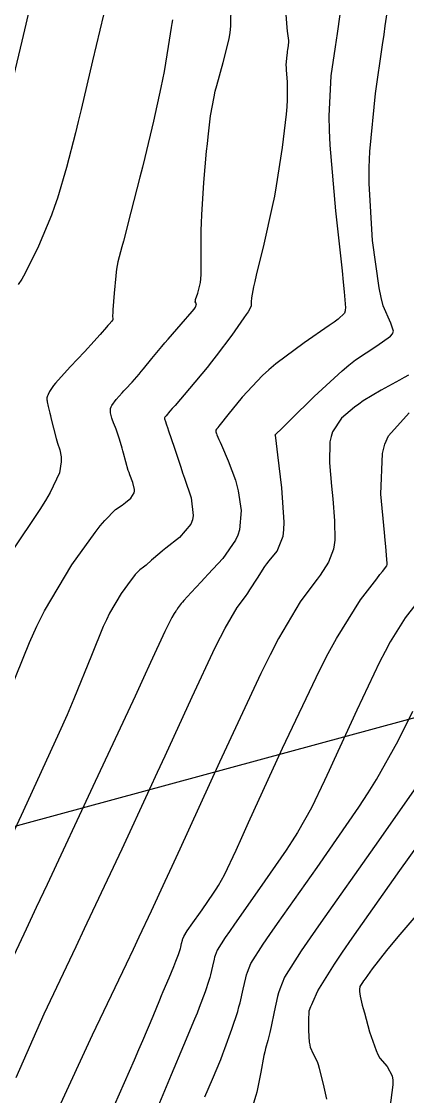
# Model space of a CAD drawing. Header units: metres. Extents: x 837475 to 838479, y 1189012 to 1191015.
# Drawn here: x 837711.2 to 837736, y 1189249 to 1189318.2 of the extents above; entities that cross this region are included whole.
import ezdxf

# ---------------------------------------------------------------- set-up
doc = ezdxf.new("R2010")
doc.units = ezdxf.units.M
doc.header["$LTSCALE"] = 0.3
for name, color, linetype in [('CORREDORVIA', 70, 'Continuous'), ('COTAS 10', 1, 'Continuous'), ('COTAS INT', 252, 'Continuous')]:
    doc.layers.add(name, color=color, linetype=linetype)

msp = doc.modelspace()

# ---------------------------------------------------------------- linework, layer by layer
at = {"layer": 'CORREDORVIA'}
msp.add_lwpolyline([(837910.67578, 1191000.96488), (838157.033, 1190996.193), (838237.174, 1190821.339), (838237.001, 1190602.875), (838240.0305, 1190437.1985), (838223.5365, 1190366.2715), (838212.196, 1190288.9195), (838227.642, 1189916.876), (838080.482, 1189451.8445), (837860.4834, 1189307.12351), (837593.19071, 1189234.39948), (837744.4868, 1189686.6093), (837750.277, 1189933.973), (837710.4905, 1190057.959), (837731.595, 1190134.414), (837885.383, 1190229.429), (837983.18356, 1190344.11971), (837817.55386, 1190502.18733), (837798.03286, 1190660.16958), (837963.57418, 1190795.98182)], close=True, dxfattribs=at)
at = {"layer": 'COTAS 10'}
for points in [[(837709.982, 1189273.877), (837711.73, 1189278.227), (837712.216, 1189279.274), (837712.702, 1189280.253), (837714.461, 1189283.218), (837715.964, 1189285.298), (837716.289, 1189285.718), (837716.574, 1189286.071), (837717.271, 1189286.782), (837717.686, 1189287.058), (837717.792, 1189287.136), (837717.896, 1189287.215), (837718.24, 1189287.506), (837718.457, 1189287.84), (837718.48, 1189287.945), (837718.487, 1189288.056), (837718.381, 1189288.503), (837718.184, 1189289.001), (837718.134, 1189289.144), (837718.087, 1189289.29), (837717.933, 1189289.835), (837717.783, 1189290.399), (837717.738, 1189290.557), (837717.691, 1189290.716), (837717.512, 1189291.295), (837717.34, 1189291.812), (837717.298, 1189291.931), (837717.259, 1189292.039), (837717.141, 1189292.345), (837717.047, 1189292.588), (837717.024, 1189292.657), (837717.002, 1189292.726), (837716.932, 1189292.983), (837716.953, 1189293.274), (837716.989, 1189293.366), (837717.037, 1189293.462), (837717.316, 1189293.849), (837717.691, 1189294.275), (837717.8, 1189294.396), (837717.91, 1189294.518), (837718.325, 1189294.972), (837718.78, 1189295.484), (837718.916, 1189295.643), (837719.057, 1189295.81), (837719.6, 1189296.478), (837720.239, 1189297.252), (837720.439, 1189297.487), (837720.649, 1189297.73), (837721.495, 1189298.682), (837722.2, 1189299.498), (837722.321, 1189299.656), (837722.411, 1189299.784), (837722.47, 1189300.003), (837722.393, 1189300.122), (837722.397, 1189300.189), (837722.411, 1189300.269), (837722.554, 1189300.681), (837722.717, 1189301.364), (837722.745, 1189301.616), (837722.764, 1189301.895), (837722.769, 1189303.13), (837722.768, 1189304.704), (837722.784, 1189305.197), (837722.806, 1189305.714), (837722.944, 1189307.789), (837723.121, 1189309.809), (837723.168, 1189310.291), (837723.215, 1189310.74), (837723.376, 1189312.086), (837723.597, 1189313.3), (837723.681, 1189313.665), (837723.774, 1189314.044), (837724.194, 1189315.519), (837724.565, 1189317.037), (837724.628, 1189317.445), (837724.674, 1189317.844), (837724.695, 1189319.238)], [(837717.208, 1189248.479), (837718.487, 1189251.401), (837718.77, 1189252.054), (837719.023, 1189252.639), (837719.677, 1189254.191), (837720.111, 1189255.247), (837720.224, 1189255.52), (837720.335, 1189255.784), (837720.709, 1189256.669), (837721.018, 1189257.403), (837721.087, 1189257.572), (837721.149, 1189257.727), (837721.313, 1189258.164), (837721.416, 1189258.481), (837721.439, 1189258.56), (837721.46, 1189258.635), (837721.515, 1189258.876), (837721.56, 1189259.077), (837721.574, 1189259.128), (837721.589, 1189259.176), (837721.65, 1189259.329), (837721.87, 1189259.676), (837721.986, 1189259.845), (837722.126, 1189260.047), (837722.828, 1189261.039), (837723.571, 1189262.115), (837723.736, 1189262.368), (837723.884, 1189262.603), (837724.273, 1189263.291), (837725.011, 1189264.881), (837725.379, 1189265.684), (837725.819, 1189266.644), (837727.997, 1189271.421), (837730.374, 1189276.416), (837730.939, 1189277.513), (837731.463, 1189278.487), (837733.019, 1189280.972), (837734.062, 1189282.326), (837734.263, 1189282.588), (837734.426, 1189282.799), (837734.7, 1189283.152), (837734.716, 1189283.234), (837734.718, 1189283.275), (837734.719, 1189283.324), (837734.709, 1189283.566), (837734.637, 1189284.387), (837734.599, 1189284.8), (837734.552, 1189285.295), (837734.313, 1189287.752), (837734.416, 1189290.371), (837734.584, 1189290.968), (837734.813, 1189291.508), (837736.142, 1189292.995)], [(837737.703, 1189261.973), (837735.543, 1189259.453), (837735.084, 1189258.907), (837734.686, 1189258.428), (837733.753, 1189257.243), (837733.306, 1189256.609), (837733.215, 1189256.475), (837733.139, 1189256.361), (837732.979, 1189256.099), (837732.94, 1189255.917), (837732.939, 1189255.853), (837732.943, 1189255.782), (837732.991, 1189255.475), (837733.13, 1189254.916), (837733.19, 1189254.685), (837733.26, 1189254.423), (837733.595, 1189253.202), (837734.01, 1189251.986), (837734.131, 1189251.727), (837734.255, 1189251.501), (837734.728, 1189250.962), (837735.053, 1189250.358), (837735.085, 1189250.09), (837735.092, 1189249.779), (837734.905, 1189248.295)]]:
    msp.add_lwpolyline(points, dxfattribs=at)
at = {"layer": 'COTAS INT'}
for points in [[(837728.146, 1189319.465), (837728.249, 1189318.042), (837728.273, 1189317.76), (837728.294, 1189317.527), (837728.355, 1189317.088), (837728.385, 1189316.939), (837728.387, 1189316.888), (837728.387, 1189316.834), (837728.364, 1189316.6), (837728.321, 1189316.32), (837728.309, 1189316.235), (837728.296, 1189316.147), (837728.245, 1189315.804), (837728.221, 1189315.347), (837728.225, 1189315.187), (837728.232, 1189315.013), (837728.298, 1189314.267), (837728.307, 1189313.108), (837728.28, 1189312.675), (837728.239, 1189312.193), (837727.987, 1189310.045), (837727.599, 1189307.593), (837727.474, 1189306.919), (837727.34, 1189306.246), (837726.795, 1189303.835), (837726.311, 1189301.849), (837726.216, 1189301.444), (837726.139, 1189301.102), (837726.003, 1189300.394), (837725.984, 1189300.131), (837725.981, 1189300.07), (837725.978, 1189300.014), (837725.977, 1189299.856), (837725.79, 1189299.494), (837725.671, 1189299.309), (837725.522, 1189299.088), (837724.743, 1189297.986), (837723.736, 1189296.645), (837723.445, 1189296.273), (837723.148, 1189295.902), (837722.029, 1189294.558), (837721.094, 1189293.471), (837720.913, 1189293.261), (837720.766, 1189293.09), (837720.515, 1189292.799), (837720.485, 1189292.764), (837720.476, 1189292.754), (837720.468, 1189292.744), (837720.437, 1189292.706), (837720.413, 1189292.667), (837720.41, 1189292.656), (837720.408, 1189292.645), (837720.409, 1189292.605), (837720.421, 1189292.565), (837720.425, 1189292.553), (837720.429, 1189292.542), (837720.446, 1189292.5), (837720.546, 1189292.211), (837720.603, 1189292.043), (837720.672, 1189291.838), (837721.026, 1189290.78), (837721.459, 1189289.487), (837721.578, 1189289.134), (837721.696, 1189288.783), (837722.12, 1189287.532), (837722.262, 1189286.386), (837722.203, 1189286.101), (837722.102, 1189285.831), (837721.379, 1189284.972), (837720.496, 1189284.282), (837720.293, 1189284.119), (837720.107, 1189283.967), (837719.588, 1189283.518), (837719.227, 1189283.196), (837719.142, 1189283.125), (837719.064, 1189283.061), (837718.835, 1189282.896), (837718.537, 1189282.592), (837718.416, 1189282.441), (837718.277, 1189282.262), (837717.635, 1189281.374), (837716.884, 1189280.108), (837716.677, 1189279.69), (837716.469, 1189279.243), (837715.723, 1189277.386), (837714.596, 1189274.607), (837714.149, 1189273.579), (837713.643, 1189272.439), (837711.328, 1189267.386), (837708.947, 1189262.29)], [(837710.738, 1189314.64), (837711.269, 1189316.879), (837711.835, 1189319.353)], [(837710.87, 1189250.261), (837712.679, 1189254.352), (837714.731, 1189258.67), (837715.279, 1189259.828), (837715.817, 1189260.97), (837717.687, 1189264.96), (837719.48, 1189268.822), (837719.97, 1189269.883), (837720.457, 1189270.941), (837722.192, 1189274.734), (837723.681, 1189277.907), (837724.012, 1189278.574), (837724.308, 1189279.149), (837725.088, 1189280.464), (837725.622, 1189281.191), (837725.764, 1189281.397), (837725.903, 1189281.604), (837726.383, 1189282.366), (837726.861, 1189283.101), (837726.999, 1189283.29), (837727.138, 1189283.474), (837727.662, 1189284.088), (837728.033, 1189285.065), (837728.077, 1189285.477), (837728.095, 1189285.952), (837727.945, 1189288.177), (837727.691, 1189290.292), (837727.603, 1189291.023), (837727.54, 1189291.548), (837727.538, 1189291.559), (837727.538, 1189291.562), (837727.537, 1189291.565), (837727.535, 1189291.573), (837727.533, 1189291.58), (837727.534, 1189291.582), (837727.534, 1189291.584), (837727.539, 1189291.591), (837727.546, 1189291.599), (837727.548, 1189291.601), (837727.551, 1189291.603), (837727.561, 1189291.61), (837727.947, 1189291.987), (837728.187, 1189292.222), (837728.484, 1189292.514), (837730.036, 1189294.038), (837731.825, 1189295.689), (837732.271, 1189296.06), (837732.696, 1189296.394), (837734.054, 1189297.29), (837734.935, 1189297.913), (837735.059, 1189298.074), (837735.132, 1189298.232), (837734.962, 1189298.76), (837734.475, 1189299.876), (837734.347, 1189300.404), (837734.222, 1189301.026), (837733.794, 1189304.062), (837733.573, 1189307.734), (837733.578, 1189308.757), (837733.611, 1189309.783), (837733.969, 1189313.512), (837734.427, 1189316.653), (837734.523, 1189317.308), (837734.605, 1189317.871), (837734.792, 1189319.128)], [(837731.693, 1189318.609), (837731.506, 1189317.371), (837731.444, 1189316.958), (837731.379, 1189316.514), (837731.107, 1189314.658), (837730.971, 1189312.075), (837730.99, 1189311.174), (837731.035, 1189310.192), (837731.402, 1189305.972), (837731.825, 1189302.129), (837731.904, 1189301.385), (837731.967, 1189300.779), (837732.056, 1189299.746), (837732.035, 1189299.614), (837732.028, 1189299.576), (837732.02, 1189299.538), (837731.987, 1189299.395), (837731.567, 1189299.014), (837731.316, 1189298.826), (837731.005, 1189298.602), (837729.395, 1189297.495), (837727.571, 1189296.143), (837727.125, 1189295.765), (837726.706, 1189295.385), (837725.409, 1189294.001), (837724.492, 1189292.865), (837724.313, 1189292.642), (837724.165, 1189292.459), (837723.902, 1189292.126), (837723.847, 1189292.054), (837723.832, 1189292.034), (837723.817, 1189292.015), (837723.76, 1189291.946), (837723.717, 1189291.879), (837723.711, 1189291.86), (837723.707, 1189291.842), (837723.714, 1189291.776), (837723.737, 1189291.706), (837723.744, 1189291.685), (837723.751, 1189291.663), (837723.779, 1189291.582), (837723.91, 1189291.271), (837723.982, 1189291.106), (837724.069, 1189290.906), (837724.515, 1189289.899), (837724.976, 1189288.659), (837725.073, 1189288.313), (837725.157, 1189287.966), (837725.35, 1189286.703), (837725.232, 1189285.459), (837725.12, 1189285.124), (837724.973, 1189284.794), (837724.157, 1189283.634), (837723.211, 1189282.608), (837722.983, 1189282.361), (837722.77, 1189282.131), (837722.122, 1189281.435), (837721.66, 1189280.929), (837721.563, 1189280.82), (837721.481, 1189280.723), (837721.297, 1189280.481), (837721.199, 1189280.326), (837721.171, 1189280.284), (837721.142, 1189280.242), (837721.034, 1189280.094), (837720.875, 1189279.827), (837720.815, 1189279.71), (837720.748, 1189279.575), (837720.445, 1189278.93), (837719.523, 1189276.938), (837719.065, 1189275.952), (837718.519, 1189274.779), (837715.815, 1189268.976), (837712.866, 1189262.668), (837712.166, 1189261.176), (837711.516, 1189259.795), (837709.59, 1189255.728)], [(837720.927, 1189318.266), (837720.884, 1189318.03), (837720.838, 1189317.763), (837720.656, 1189316.542), (837720.39, 1189314.939), (837720.292, 1189314.432), (837720.183, 1189313.897), (837719.703, 1189311.735), (837719.148, 1189309.412), (837718.992, 1189308.776), (837718.835, 1189308.144), (837718.258, 1189305.885), (837717.775, 1189304.034), (837717.676, 1189303.658), (837717.593, 1189303.343), (837717.418, 1189302.697), (837717.337, 1189302.231), (837717.312, 1189302.029), (837717.286, 1189301.794), (837717.183, 1189300.681), (837717.1, 1189299.619), (837717.087, 1189299.416), (837717.078, 1189299.252), (837717.082, 1189298.992), (837717.091, 1189298.973), (837717.086, 1189298.961), (837717.077, 1189298.948), (837717.018, 1189298.877), (837716.854, 1189298.693), (837716.779, 1189298.607), (837716.692, 1189298.508), (837716.271, 1189298.024), (837715.674, 1189297.355), (837715.476, 1189297.138), (837715.263, 1189296.908), (837714.379, 1189295.963), (837713.574, 1189295.087), (837713.413, 1189294.901), (837713.278, 1189294.739), (837713.012, 1189294.357), (837712.932, 1189294.16), (837712.915, 1189294.115), (837712.899, 1189294.073), (837712.86, 1189293.958), (837712.855, 1189293.819), (837712.862, 1189293.762), (837712.872, 1189293.697), (837712.938, 1189293.399), (837713.042, 1189292.973), (837713.078, 1189292.827), (837713.115, 1189292.671), (837713.273, 1189292.006), (837713.444, 1189291.34), (837713.49, 1189291.183), (837713.535, 1189291.036), (837713.692, 1189290.604), (837713.779, 1189290.161), (837713.78, 1189290.008), (837713.771, 1189289.842), (837713.655, 1189289.132), (837713.074, 1189287.871), (837712.771, 1189287.356), (837712.408, 1189286.77), (837710.584, 1189284.059)], [(837716.482, 1189318.583), (837715.795, 1189315.625), (837715.05, 1189312.488), (837714.865, 1189311.721), (837714.688, 1189310.999), (837714.122, 1189308.759), (837713.536, 1189306.798), (837713.346, 1189306.251), (837713.145, 1189305.703), (837712.319, 1189303.71), (837711.457, 1189301.973), (837711.233, 1189301.586), (837711.016, 1189301.24)], [(837736.089, 1189295.417), (837735.812, 1189295.255), (837735.521, 1189295.088), (837734.348, 1189294.441), (837733.183, 1189293.752), (837732.897, 1189293.558), (837732.627, 1189293.362), (837731.783, 1189292.644), (837731.215, 1189291.761), (837731.119, 1189291.46), (837731.049, 1189291.136), (837731.018, 1189289.766), (837731.154, 1189288.267), (837731.189, 1189287.862), (837731.224, 1189287.461), (837731.344, 1189286.051), (837731.353, 1189284.8), (837731.318, 1189284.501), (837731.267, 1189284.221), (837730.949, 1189283.381), (837730.414, 1189282.559), (837730.226, 1189282.292), (837730.022, 1189282.007), (837729.142, 1189280.833), (837727.742, 1189278.472), (837727.209, 1189277.438), (837726.613, 1189276.239), (837723.939, 1189270.539), (837721.391, 1189264.945), (837720.875, 1189263.814), (837720.441, 1189262.865), (837719.56, 1189260.944), (837718.769, 1189259.272), (837718.392, 1189258.48), (837717.946, 1189257.545), (837715.767, 1189252.976), (837713.599, 1189248.279)], [(837736.573, 1189280.687), (837735.889, 1189279.803), (837734.921, 1189278.257), (837734.595, 1189277.652), (837734.244, 1189276.969), (837732.766, 1189273.863), (837731.32, 1189270.706), (837730.99, 1189269.991), (837730.69, 1189269.346), (837729.858, 1189267.594), (837728.961, 1189266.006), (837728.62, 1189265.464), (837728.238, 1189264.879), (837726.524, 1189262.397), (837724.905, 1189260.107), (837724.583, 1189259.643), (837724.315, 1189259.252), (837723.807, 1189258.453), (837723.667, 1189258.098), (837723.632, 1189257.987), (837723.599, 1189257.871), (837723.496, 1189257.407), (837723.368, 1189256.851), (837723.321, 1189256.677), (837723.267, 1189256.494), (837723.03, 1189255.763), (837722.65, 1189254.755), (837722.507, 1189254.398), (837722.348, 1189254.007), (837721.636, 1189252.314), (837720.834, 1189250.426), (837720.619, 1189249.912), (837720.406, 1189249.402), (837719.66, 1189247.592)], [(837723.014, 1189249.007), (837723.501, 1189250.152), (837724.026, 1189251.423), (837724.163, 1189251.772), (837724.296, 1189252.12), (837724.747, 1189253.363), (837725.119, 1189254.508), (837725.202, 1189254.794), (837725.277, 1189255.067), (837725.476, 1189255.938), (837725.639, 1189256.665), (837725.69, 1189256.847), (837725.744, 1189257.021), (837725.963, 1189257.576), (837726.76, 1189258.828), (837727.179, 1189259.441), (837727.684, 1189260.168), (837730.221, 1189263.755), (837732.906, 1189267.643), (837733.503, 1189268.56), (837734.038, 1189269.408), (837735.443, 1189271.896), (837736.368, 1189273.812)], [(837737.461, 1189270.177), (837733.917, 1189265.113), (837730.462, 1189260.229), (837729.775, 1189259.238), (837729.205, 1189258.405), (837728.12, 1189256.7), (837727.822, 1189255.943), (837727.748, 1189255.707), (837727.678, 1189255.459), (837727.457, 1189254.469), (837727.275, 1189253.541), (837727.229, 1189253.332), (837727.185, 1189253.145), (837727.046, 1189252.645), (837726.901, 1189252.111), (837726.855, 1189251.902), (837726.805, 1189251.667), (837726.6, 1189250.598), (837726.394, 1189249.538), (837726.343, 1189249.308), (837726.294, 1189249.107), (837726.142, 1189248.608)], [(837730.844, 1189248.862), (837730.629, 1189249.836), (837730.376, 1189250.844), (837730.307, 1189251.065), (837730.238, 1189251.26), (837729.996, 1189251.758), (837729.804, 1189252.195), (837729.767, 1189252.352), (837729.738, 1189252.525), (837729.691, 1189253.282), (837729.697, 1189254), (837729.7, 1189254.148), (837729.703, 1189254.275), (837729.723, 1189254.551), (837729.823, 1189254.827), (837729.877, 1189254.955), (837729.943, 1189255.103), (837730.277, 1189255.823), (837731.331, 1189257.534), (837731.852, 1189258.307), (837732.471, 1189259.211), (837735.532, 1189263.556), (837738.652, 1189267.892)]]:
    msp.add_lwpolyline(points, dxfattribs=at)

doc.saveas('drawing.dxf')
